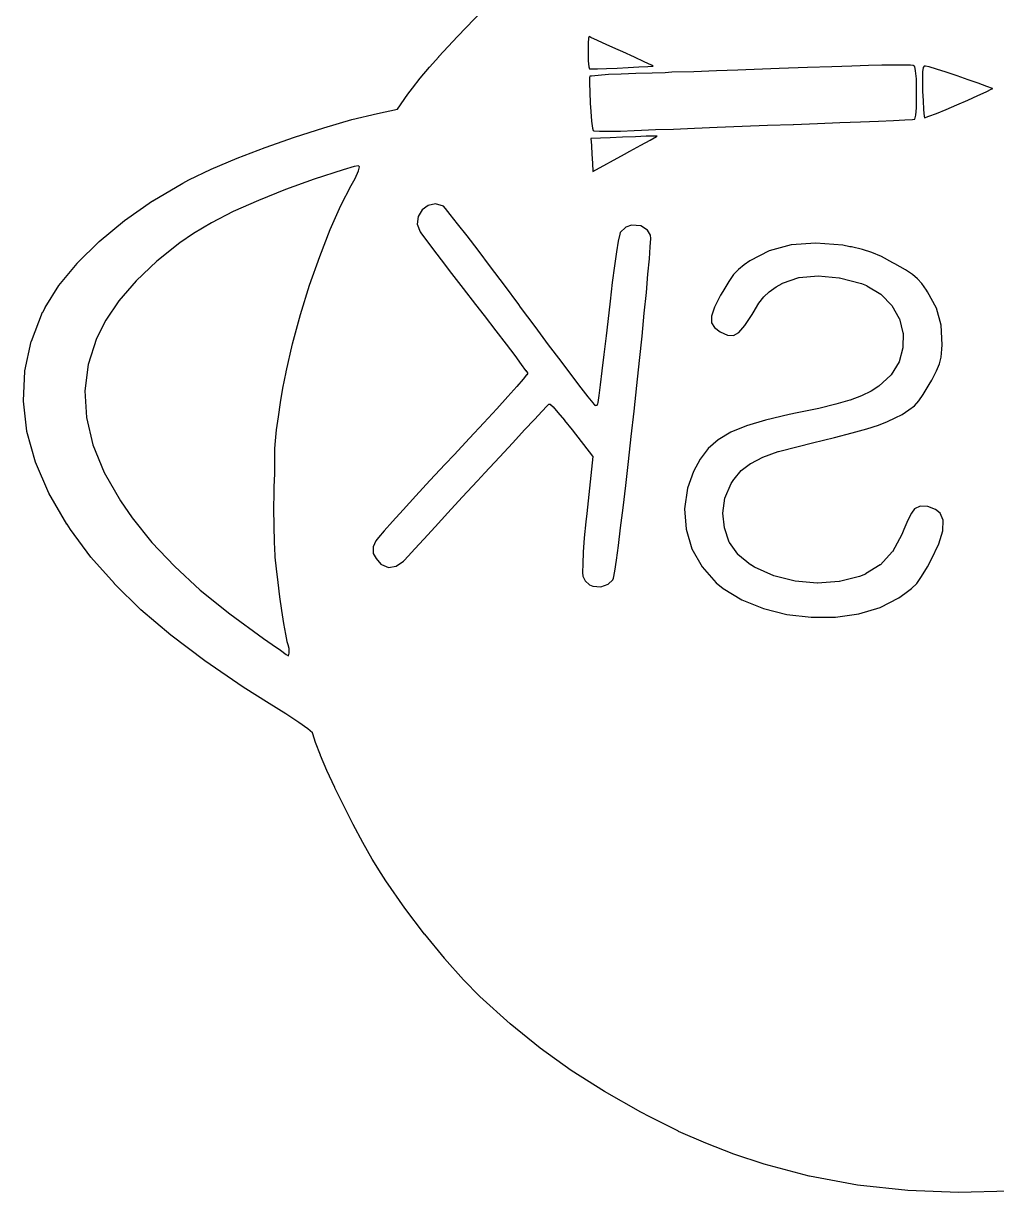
# Model space of a CAD drawing. Extents: x 100.3 to 129.7, y -169.9 to -105.7.
# Drawn here: x 100.28 to 105.23, y -164.07 to -158.11 of the extents above; entities that cross this region are included whole.
import ezdxf

# ---------------------------------------------------------------- set-up
doc = ezdxf.new("R2010")
doc.units = 0
doc.header["$MEASUREMENT"] = 0
doc.layers.add('BLACK', color=7, linetype='CONTINUOUS')

msp = doc.modelspace()

# ---------------------------------------------------------------- linework, layer by layer
at = {"layer": 'Black'}
for p, q in [((102.485, -158.18), (102.615, -158.046)), ((102.391, -158.282), (102.485, -158.18)), ((102.485, -158.18), (102.485, -158.18)), ((102.485, -158.18), (102.485, -158.18)), ((103.153, -158.186), (103.15, -158.215)), ((103.15, -158.215), (103.15, -158.257)), ((103.155, -158.18), (103.153, -158.186)), ((103.165, -158.185), (103.155, -158.18)), ((103.198, -158.2), (103.165, -158.185)), ((103.165, -158.185), (103.165, -158.185)), ((103.165, -158.185), (103.165, -158.185)), ((103.246, -158.222), (103.198, -158.2)), ((103.198, -158.2), (103.198, -158.2)), ((103.198, -158.2), (103.198, -158.2)), ((103.304, -158.248), (103.246, -158.222)), ((103.246, -158.222), (103.246, -158.222)), ((103.246, -158.222), (103.246, -158.222)), ((102.343, -158.336), (102.39, -158.283)), ((102.39, -158.283), (102.391, -158.282)), ((102.391, -158.282), (102.391, -158.282)), ((103.15, -158.257), (103.15, -158.26)), ((103.15, -158.26), (103.151, -158.303)), ((103.327, -158.258), (103.304, -158.248)), ((103.304, -158.248), (103.304, -158.248)), ((103.304, -158.248), (103.304, -158.248)), ((103.386, -158.285), (103.327, -158.258)), ((103.327, -158.258), (103.327, -158.258)), ((103.436, -158.308), (103.386, -158.285)), ((103.386, -158.285), (103.386, -158.285)), ((102.296, -158.392), (102.343, -158.336)), ((102.343, -158.336), (102.343, -158.336)), ((102.343, -158.336), (102.343, -158.336)), ((103.151, -158.303), (103.154, -158.335)), ((103.154, -158.335), (103.157, -158.344)), ((103.157, -158.344), (103.166, -158.345)), ((103.166, -158.345), (103.198, -158.345)), ((103.198, -158.345), (103.244, -158.343)), ((103.244, -158.343), (103.298, -158.341)), ((103.298, -158.341), (103.355, -158.338)), ((103.355, -158.338), (103.409, -158.335)), ((103.409, -158.335), (103.454, -158.332)), ((103.473, -158.325), (103.436, -158.308)), ((103.454, -158.332), (103.482, -158.33)), ((103.482, -158.33), (103.473, -158.325)), ((103.953, -158.349), (103.913, -158.351)), ((104.122, -158.343), (103.953, -158.349)), ((103.953, -158.349), (103.953, -158.349)), ((104.267, -158.338), (104.122, -158.343)), ((104.122, -158.343), (104.122, -158.343)), ((104.39, -158.334), (104.267, -158.338)), ((104.267, -158.338), (104.267, -158.338)), ((104.493, -158.33), (104.39, -158.334)), ((104.39, -158.334), (104.39, -158.334)), ((104.578, -158.328), (104.493, -158.33)), ((104.493, -158.33), (104.493, -158.33)), ((104.646, -158.326), (104.578, -158.328)), ((104.578, -158.328), (104.578, -158.328)), ((104.7, -158.325), (104.646, -158.326)), ((104.741, -158.325), (104.7, -158.325)), ((104.771, -158.325), (104.741, -158.325)), ((104.791, -158.326), (104.771, -158.325)), ((104.804, -158.328), (104.791, -158.326)), ((104.81, -158.33), (104.804, -158.328)), ((104.812, -158.332), (104.81, -158.33)), ((104.813, -158.332), (104.812, -158.332)), ((104.817, -158.355), (104.813, -158.332)), ((104.856, -158.337), (104.852, -158.359)), ((104.86, -158.33), (104.856, -158.337)), ((104.867, -158.33), (104.86, -158.33)), ((104.886, -158.335), (104.867, -158.33)), ((104.924, -158.346), (104.886, -158.335)), ((104.973, -158.362), (104.924, -158.346)), ((102.256, -158.443), (102.296, -158.392)), ((102.296, -158.392), (102.296, -158.392)), ((102.296, -158.392), (102.296, -158.392)), ((103.159, -158.382), (103.158, -158.388)), ((103.158, -158.388), (103.158, -158.418)), ((103.168, -158.381), (103.159, -158.382)), ((103.202, -158.378), (103.168, -158.381)), ((103.254, -158.374), (103.202, -158.378)), ((103.319, -158.371), (103.254, -158.374)), ((103.254, -158.374), (103.254, -158.374)), ((103.393, -158.369), (103.319, -158.371)), ((103.319, -158.371), (103.319, -158.371)), ((103.476, -158.366), (103.393, -158.369)), ((103.393, -158.369), (103.393, -158.369)), ((103.542, -158.364), (103.476, -158.366)), ((103.476, -158.366), (103.476, -158.366)), ((103.476, -158.366), (103.476, -158.366)), ((103.577, -158.362), (103.542, -158.364)), ((103.689, -158.359), (103.577, -158.362)), ((103.577, -158.362), (103.577, -158.362)), ((103.577, -158.362), (103.577, -158.362)), ((103.804, -158.355), (103.689, -158.359)), ((103.689, -158.359), (103.689, -158.359)), ((103.689, -158.359), (103.689, -158.359)), ((103.913, -158.351), (103.804, -158.355)), ((103.804, -158.355), (103.804, -158.355)), ((103.804, -158.355), (103.804, -158.355)), ((103.913, -158.351), (103.913, -158.351)), ((103.913, -158.351), (103.913, -158.351)), ((104.821, -158.395), (104.817, -158.355)), ((104.822, -158.443), (104.821, -158.395)), ((104.852, -158.359), (104.852, -158.398)), ((104.852, -158.398), (104.853, -158.459)), ((105.028, -158.38), (104.973, -158.362)), ((105.084, -158.4), (105.028, -158.38)), ((105.136, -158.418), (105.084, -158.4)), ((102.232, -158.474), (102.256, -158.443)), ((102.256, -158.443), (102.256, -158.443)), ((102.256, -158.443), (102.256, -158.443)), ((103.158, -158.418), (103.159, -158.464)), ((103.159, -158.464), (103.161, -158.519)), ((104.822, -158.495), (104.822, -158.443)), ((104.853, -158.459), (104.855, -158.505)), ((105.134, -158.481), (105.177, -158.461)), ((105.179, -158.434), (105.136, -158.418)), ((105.177, -158.461), (105.206, -158.447)), ((105.208, -158.445), (105.179, -158.434)), ((105.206, -158.447), (105.209, -158.446)), ((105.209, -158.446), (105.208, -158.445)), ((102.18, -158.549), (102.232, -158.474)), ((102.232, -158.474), (102.232, -158.474)), ((102.232, -158.474), (102.232, -158.474)), ((103.161, -158.519), (103.164, -158.562)), ((104.821, -158.543), (104.822, -158.495)), ((104.855, -158.505), (104.858, -158.553)), ((104.972, -158.551), (105.027, -158.528)), ((105.027, -158.528), (105.083, -158.504)), ((105.027, -158.528), (105.027, -158.528)), ((105.083, -158.504), (105.134, -158.481)), ((105.083, -158.504), (105.083, -158.504)), ((101.948, -158.603), (102.079, -158.571)), ((102.079, -158.571), (102.18, -158.549)), ((102.079, -158.571), (102.079, -158.571)), ((102.079, -158.571), (102.079, -158.571)), ((103.164, -158.562), (103.168, -158.611)), ((104.814, -158.601), (104.818, -158.58)), ((104.818, -158.58), (104.821, -158.543)), ((104.858, -158.553), (104.86, -158.586)), ((104.86, -158.586), (104.862, -158.594)), ((104.862, -158.594), (104.884, -158.586)), ((104.884, -158.586), (104.923, -158.571)), ((104.923, -158.571), (104.972, -158.551)), ((104.972, -158.551), (104.972, -158.551)), ((101.656, -158.692), (101.805, -158.644)), ((101.805, -158.644), (101.948, -158.603)), ((101.805, -158.644), (101.805, -158.644)), ((101.805, -158.644), (101.805, -158.644)), ((101.948, -158.603), (101.948, -158.603)), ((101.948, -158.603), (101.948, -158.603)), ((103.168, -158.611), (103.172, -158.646)), ((103.172, -158.646), (103.176, -158.659)), ((103.585, -158.651), (103.691, -158.646)), ((103.691, -158.646), (103.808, -158.642)), ((103.691, -158.646), (103.691, -158.646)), ((103.808, -158.642), (103.934, -158.637)), ((103.808, -158.642), (103.808, -158.642)), ((103.934, -158.637), (104.064, -158.632)), ((103.934, -158.637), (103.934, -158.637)), ((104.064, -158.632), (104.194, -158.627)), ((104.194, -158.627), (104.196, -158.627)), ((104.196, -158.627), (104.318, -158.622)), ((104.318, -158.622), (104.432, -158.618)), ((104.318, -158.622), (104.318, -158.622)), ((104.432, -158.618), (104.536, -158.614)), ((104.432, -158.618), (104.432, -158.618)), ((104.536, -158.614), (104.628, -158.61)), ((104.536, -158.614), (104.536, -158.614)), ((104.628, -158.61), (104.704, -158.607)), ((104.704, -158.607), (104.762, -158.604)), ((104.704, -158.607), (104.704, -158.607)), ((104.762, -158.604), (104.801, -158.602)), ((104.801, -158.602), (104.814, -158.601)), ((104.814, -158.601), (104.814, -158.601)), ((101.507, -158.745), (101.656, -158.692)), ((101.656, -158.692), (101.656, -158.692)), ((101.656, -158.692), (101.656, -158.692)), ((103.262, -158.696), (103.165, -158.699)), ((103.165, -158.699), (103.167, -158.734)), ((103.176, -158.659), (103.179, -158.66)), ((103.179, -158.66), (103.208, -158.662)), ((103.208, -158.662), (103.254, -158.662)), ((103.254, -158.662), (103.315, -158.661)), ((103.325, -158.693), (103.262, -158.696)), ((103.262, -158.696), (103.262, -158.696)), ((103.262, -158.696), (103.262, -158.696)), ((103.315, -158.661), (103.384, -158.659)), ((103.391, -158.69), (103.325, -158.693)), ((103.325, -158.693), (103.325, -158.693)), ((103.325, -158.693), (103.325, -158.693)), ((103.384, -158.659), (103.422, -158.657)), ((103.445, -158.688), (103.391, -158.69)), ((103.391, -158.69), (103.391, -158.69)), ((103.391, -158.69), (103.391, -158.69)), ((103.422, -158.657), (103.494, -158.654)), ((103.422, -158.657), (103.422, -158.657)), ((103.484, -158.687), (103.445, -158.688)), ((103.466, -158.707), (103.498, -158.689)), ((103.502, -158.688), (103.484, -158.687)), ((103.494, -158.654), (103.585, -158.651)), ((103.494, -158.654), (103.494, -158.654)), ((103.498, -158.689), (103.502, -158.688)), ((103.498, -158.689), (103.498, -158.689)), ((103.585, -158.651), (103.585, -158.651)), ((101.364, -158.8), (101.507, -158.745)), ((101.507, -158.745), (101.507, -158.745)), ((101.507, -158.745), (101.507, -158.745)), ((103.167, -158.734), (103.167, -158.734)), ((103.167, -158.734), (103.167, -158.737)), ((103.167, -158.737), (103.169, -158.779)), ((103.335, -158.779), (103.363, -158.764)), ((103.363, -158.764), (103.419, -158.733)), ((103.363, -158.764), (103.363, -158.764)), ((103.419, -158.733), (103.466, -158.707)), ((103.419, -158.733), (103.419, -158.733)), ((103.466, -158.707), (103.466, -158.707)), ((101.232, -158.856), (101.364, -158.8)), ((101.364, -158.8), (101.364, -158.8)), ((101.364, -158.8), (101.364, -158.8)), ((103.169, -158.779), (103.172, -158.824)), ((103.172, -158.824), (103.172, -158.824)), ((103.172, -158.824), (103.175, -158.867)), ((103.175, -158.867), (103.335, -158.779)), ((103.335, -158.779), (103.335, -158.779)), ((101.118, -158.91), (101.232, -158.856)), ((101.232, -158.856), (101.232, -158.856)), ((101.232, -158.856), (101.232, -158.856)), ((101.903, -158.859), (101.756, -158.906)), ((101.96, -158.842), (101.903, -158.859)), ((101.981, -158.839), (101.96, -158.842)), ((101.964, -158.903), (101.982, -158.864)), ((101.986, -158.844), (101.981, -158.839)), ((101.982, -158.864), (101.986, -158.844)), ((100.934, -159.017), (101.088, -158.926)), ((101.088, -158.926), (101.118, -158.91)), ((101.088, -158.926), (101.088, -158.926)), ((101.088, -158.926), (101.088, -158.926)), ((101.118, -158.91), (101.118, -158.91)), ((101.118, -158.91), (101.118, -158.91)), ((101.756, -158.906), (101.61, -158.958)), ((101.891, -159.041), (101.944, -158.939)), ((101.944, -158.939), (101.964, -158.903)), ((101.944, -158.939), (101.944, -158.939)), ((101.944, -158.939), (101.944, -158.939)), ((101.61, -158.958), (101.472, -159.014)), ((100.791, -159.116), (100.933, -159.017)), ((100.933, -159.017), (100.934, -159.017)), ((100.934, -159.017), (100.934, -159.017)), ((101.472, -159.014), (101.344, -159.071)), ((101.837, -159.163), (101.891, -159.041)), ((101.891, -159.041), (101.891, -159.041)), ((101.891, -159.041), (101.891, -159.041)), ((102.306, -159.063), (102.286, -159.096)), ((102.337, -159.04), (102.306, -159.063)), ((102.374, -159.032), (102.337, -159.04)), ((102.414, -159.044), (102.374, -159.032)), ((102.424, -159.055), (102.414, -159.044)), ((102.449, -159.086), (102.424, -159.055)), ((100.662, -159.223), (100.791, -159.117)), ((100.791, -159.117), (100.791, -159.116)), ((100.791, -159.117), (100.791, -159.117)), ((101.344, -159.071), (101.233, -159.128)), ((102.286, -159.096), (102.281, -159.135)), ((102.486, -159.133), (102.449, -159.086)), ((101.142, -159.182), (101.072, -159.23)), ((101.233, -159.128), (101.142, -159.182)), ((101.784, -159.3), (101.837, -159.163)), ((101.837, -159.163), (101.837, -159.163)), ((101.837, -159.163), (101.837, -159.163)), ((102.281, -159.135), (102.296, -159.175)), ((102.296, -159.175), (102.302, -159.184)), ((102.534, -159.194), (102.486, -159.133)), ((103.314, -159.177), (103.311, -159.186)), ((103.343, -159.15), (103.314, -159.177)), ((103.371, -159.141), (103.343, -159.15)), ((103.419, -159.144), (103.371, -159.141)), ((103.453, -159.165), (103.419, -159.144)), ((103.468, -159.192), (103.453, -159.165)), ((100.55, -159.334), (100.662, -159.224)), ((100.662, -159.224), (100.662, -159.223)), ((100.662, -159.223), (100.662, -159.223)), ((101.072, -159.23), (100.955, -159.324)), ((102.302, -159.184), (102.324, -159.213)), ((102.324, -159.213), (102.358, -159.259)), ((102.59, -159.268), (102.534, -159.194)), ((103.304, -159.221), (103.295, -159.276)), ((103.311, -159.186), (103.304, -159.221)), ((103.467, -159.25), (103.469, -159.209)), ((103.469, -159.209), (103.468, -159.192)), ((104.184, -159.241), (104.072, -159.271)), ((104.31, -159.232), (104.184, -159.241)), ((104.447, -159.243), (104.31, -159.232)), ((101.733, -159.446), (101.784, -159.3)), ((101.784, -159.3), (101.784, -159.3)), ((101.784, -159.3), (101.784, -159.3)), ((102.358, -159.259), (102.403, -159.317)), ((102.654, -159.353), (102.59, -159.268)), ((103.295, -159.276), (103.284, -159.347)), ((103.462, -159.311), (103.467, -159.25)), ((104.072, -159.271), (103.974, -159.322)), ((104.483, -159.25), (104.447, -159.243)), ((104.491, -159.251), (104.483, -159.25)), ((104.547, -159.264), (104.491, -159.251)), ((104.595, -159.279), (104.547, -159.264)), ((104.643, -159.3), (104.595, -159.279)), ((104.702, -159.332), (104.643, -159.3)), ((100.457, -159.448), (100.55, -159.335)), ((100.55, -159.335), (100.55, -159.334)), ((100.55, -159.335), (100.55, -159.335)), ((100.955, -159.324), (100.85, -159.423)), ((102.403, -159.317), (102.403, -159.317)), ((102.403, -159.317), (102.455, -159.386)), ((102.724, -159.446), (102.654, -159.353)), ((102.654, -159.353), (102.654, -159.353)), ((103.284, -159.347), (103.273, -159.432)), ((103.284, -159.347), (103.284, -159.347)), ((103.455, -159.39), (103.462, -159.311)), ((103.462, -159.311), (103.462, -159.311)), ((103.945, -159.342), (103.915, -159.366)), ((103.974, -159.322), (103.945, -159.342)), ((104.711, -159.337), (104.702, -159.332)), ((104.765, -159.368), (104.711, -159.337)), ((104.711, -159.337), (104.711, -159.337)), ((102.455, -159.386), (102.514, -159.462)), ((103.447, -159.483), (103.455, -159.39)), ((103.891, -159.392), (103.867, -159.427)), ((103.915, -159.366), (103.891, -159.392)), ((104.139, -159.436), (104.223, -159.407)), ((104.223, -159.407), (104.224, -159.407)), ((104.224, -159.407), (104.321, -159.398)), ((104.224, -159.407), (104.224, -159.407)), ((104.321, -159.398), (104.322, -159.398)), ((104.322, -159.398), (104.322, -159.398)), ((104.322, -159.398), (104.428, -159.408)), ((104.428, -159.408), (104.429, -159.408)), ((104.429, -159.408), (104.429, -159.408)), ((104.429, -159.408), (104.541, -159.438)), ((104.801, -159.392), (104.765, -159.368)), ((104.827, -159.413), (104.801, -159.392)), ((104.849, -159.438), (104.827, -159.413)), ((100.386, -159.56), (100.457, -159.448)), ((100.457, -159.448), (100.457, -159.448)), ((100.457, -159.448), (100.457, -159.448)), ((100.85, -159.423), (100.762, -159.525)), ((101.687, -159.596), (101.733, -159.446)), ((101.733, -159.446), (101.733, -159.446)), ((101.733, -159.446), (101.733, -159.446)), ((102.514, -159.462), (102.514, -159.462)), ((102.514, -159.462), (102.577, -159.544)), ((102.797, -159.545), (102.724, -159.446)), ((102.724, -159.446), (102.724, -159.446)), ((103.273, -159.432), (103.262, -159.527)), ((103.836, -159.478), (103.825, -159.497)), ((103.867, -159.427), (103.836, -159.478)), ((104.045, -159.505), (104.072, -159.479)), ((104.072, -159.479), (104.107, -159.454)), ((104.072, -159.479), (104.072, -159.479)), ((104.072, -159.479), (104.072, -159.479)), ((104.107, -159.454), (104.138, -159.437)), ((104.107, -159.454), (104.107, -159.454)), ((104.107, -159.454), (104.107, -159.454)), ((104.138, -159.437), (104.138, -159.436)), ((104.138, -159.436), (104.139, -159.436)), ((104.541, -159.438), (104.541, -159.438)), ((104.541, -159.438), (104.542, -159.438)), ((104.542, -159.438), (104.568, -159.448)), ((104.568, -159.448), (104.568, -159.448)), ((104.568, -159.448), (104.569, -159.449)), ((104.569, -159.449), (104.641, -159.492)), ((104.873, -159.472), (104.849, -159.438)), ((104.878, -159.48), (104.873, -159.472)), ((104.923, -159.563), (104.878, -159.48)), ((100.762, -159.525), (100.695, -159.624)), ((103.262, -159.527), (103.25, -159.63)), ((103.436, -159.589), (103.447, -159.483)), ((103.447, -159.483), (103.447, -159.483)), ((103.825, -159.497), (103.794, -159.558)), ((103.99, -159.586), (104.019, -159.538)), ((104.019, -159.538), (104.044, -159.505)), ((104.019, -159.538), (104.019, -159.538)), ((104.019, -159.538), (104.019, -159.538)), ((104.044, -159.505), (104.045, -159.505)), ((104.045, -159.505), (104.045, -159.505)), ((104.641, -159.492), (104.641, -159.492)), ((104.641, -159.492), (104.642, -159.493)), ((104.642, -159.493), (104.696, -159.549)), ((100.317, -159.731), (100.374, -159.584)), ((100.374, -159.584), (100.375, -159.584)), ((100.375, -159.584), (100.386, -159.561)), ((100.375, -159.584), (100.375, -159.584)), ((100.386, -159.561), (100.386, -159.56)), ((100.386, -159.561), (100.386, -159.561)), ((101.646, -159.745), (101.686, -159.596)), ((101.686, -159.596), (101.687, -159.596)), ((101.687, -159.596), (101.687, -159.596)), ((102.577, -159.544), (102.622, -159.601)), ((102.807, -159.557), (102.797, -159.545)), ((102.88, -159.656), (102.807, -159.557)), ((102.807, -159.557), (102.807, -159.557)), ((102.807, -159.557), (102.807, -159.557)), ((103.425, -159.705), (103.436, -159.589)), ((103.794, -159.558), (103.779, -159.604)), ((103.948, -159.652), (103.985, -159.595)), ((103.985, -159.595), (103.99, -159.586)), ((103.99, -159.586), (103.99, -159.586)), ((103.99, -159.586), (103.99, -159.586)), ((104.696, -159.549), (104.697, -159.549)), ((104.697, -159.549), (104.697, -159.55)), ((104.697, -159.55), (104.734, -159.616)), ((104.947, -159.65), (104.923, -159.563)), ((100.695, -159.624), (100.648, -159.718)), ((102.622, -159.601), (102.622, -159.601)), ((102.622, -159.601), (102.622, -159.601)), ((102.622, -159.601), (102.68, -159.678)), ((102.949, -159.749), (102.88, -159.656)), ((102.88, -159.656), (102.88, -159.656)), ((102.88, -159.656), (102.88, -159.656)), ((103.25, -159.63), (103.242, -159.703)), ((103.779, -159.604), (103.779, -159.637)), ((103.779, -159.637), (103.793, -159.662)), ((103.918, -159.687), (103.948, -159.652)), ((104.734, -159.616), (104.734, -159.616)), ((104.734, -159.616), (104.735, -159.617)), ((104.735, -159.617), (104.753, -159.689)), ((104.952, -159.749), (104.947, -159.65)), ((100.648, -159.718), (100.606, -159.849)), ((102.68, -159.678), (102.68, -159.678)), ((102.68, -159.678), (102.68, -159.678)), ((102.68, -159.678), (102.733, -159.746)), ((103.242, -159.703), (103.231, -159.798)), ((103.242, -159.703), (103.242, -159.703)), ((103.242, -159.703), (103.242, -159.703)), ((103.412, -159.829), (103.425, -159.705)), ((103.425, -159.705), (103.425, -159.705)), ((103.793, -159.662), (103.822, -159.684)), ((103.822, -159.684), (103.86, -159.701)), ((103.86, -159.701), (103.89, -159.702)), ((103.89, -159.702), (103.918, -159.687)), ((104.753, -159.689), (104.753, -159.689)), ((104.753, -159.689), (104.754, -159.69)), ((104.754, -159.69), (104.753, -159.763)), ((100.284, -159.882), (100.316, -159.732)), ((100.316, -159.732), (100.317, -159.732)), ((100.317, -159.732), (100.317, -159.731)), ((101.613, -159.887), (101.646, -159.745)), ((101.646, -159.745), (101.646, -159.745)), ((101.646, -159.745), (101.646, -159.745)), ((102.733, -159.746), (102.733, -159.746)), ((102.733, -159.746), (102.733, -159.746)), ((102.733, -159.746), (102.777, -159.804)), ((103.013, -159.833), (102.949, -159.749)), ((102.949, -159.749), (102.949, -159.749)), ((102.949, -159.749), (102.949, -159.749)), ((104.753, -159.765), (104.733, -159.836)), ((104.753, -159.763), (104.753, -159.764)), ((104.753, -159.764), (104.753, -159.765)), ((104.947, -159.812), (104.951, -159.771)), ((104.951, -159.771), (104.952, -159.749)), ((102.777, -159.804), (102.777, -159.804)), ((102.777, -159.804), (102.777, -159.804)), ((102.777, -159.804), (102.81, -159.85)), ((103.068, -159.906), (103.013, -159.833)), ((103.013, -159.833), (103.013, -159.833)), ((103.013, -159.833), (103.013, -159.833)), ((103.231, -159.798), (103.221, -159.882)), ((103.231, -159.798), (103.231, -159.798)), ((103.231, -159.798), (103.231, -159.798)), ((103.399, -159.957), (103.412, -159.829)), ((103.412, -159.829), (103.412, -159.829)), ((104.733, -159.837), (104.692, -159.903)), ((104.733, -159.836), (104.733, -159.837)), ((104.733, -159.837), (104.733, -159.837)), ((104.938, -159.846), (104.947, -159.812)), ((100.276, -160.035), (100.284, -159.883)), ((100.284, -159.883), (100.284, -159.882)), ((100.284, -159.882), (100.284, -159.882)), ((100.606, -159.849), (100.589, -159.983)), ((101.597, -159.97), (101.613, -159.888)), ((101.613, -159.888), (101.613, -159.887)), ((101.613, -159.888), (101.613, -159.888)), ((102.81, -159.85), (102.81, -159.85)), ((102.81, -159.85), (102.81, -159.85)), ((102.81, -159.85), (102.832, -159.88)), ((102.832, -159.88), (102.832, -159.88)), ((102.832, -159.88), (102.833, -159.88)), ((102.833, -159.88), (102.841, -159.892)), ((102.841, -159.892), (102.841, -159.893)), ((102.841, -159.893), (102.841, -159.893)), ((102.841, -159.893), (102.841, -159.893)), ((102.841, -159.893), (102.841, -159.894)), ((102.841, -159.894), (102.841, -159.894)), ((102.841, -159.894), (102.841, -159.894)), ((102.841, -159.894), (102.841, -159.895)), ((102.841, -159.895), (102.842, -159.896)), ((102.842, -159.896), (102.841, -159.896)), ((102.841, -159.896), (102.841, -159.896)), ((102.841, -159.896), (102.841, -159.897)), ((102.841, -159.897), (102.841, -159.897)), ((102.841, -159.897), (102.841, -159.897)), ((102.841, -159.897), (102.841, -159.898)), ((103.221, -159.882), (103.212, -159.953)), ((103.221, -159.882), (103.221, -159.882)), ((103.221, -159.882), (103.221, -159.882)), ((104.899, -159.929), (104.924, -159.882)), ((104.924, -159.882), (104.938, -159.846)), ((102.82, -159.925), (102.787, -159.962)), ((102.837, -159.903), (102.82, -159.925)), ((102.82, -159.925), (102.82, -159.925)), ((102.82, -159.925), (102.82, -159.925)), ((102.838, -159.903), (102.837, -159.903)), ((102.841, -159.898), (102.838, -159.903)), ((102.838, -159.903), (102.838, -159.903)), ((103.115, -159.968), (103.068, -159.906)), ((103.068, -159.906), (103.068, -159.906)), ((103.068, -159.906), (103.068, -159.906)), ((103.212, -159.953), (103.205, -160.008)), ((103.212, -159.953), (103.212, -159.953)), ((103.212, -159.953), (103.212, -159.953)), ((103.384, -160.087), (103.399, -159.957)), ((103.399, -159.957), (103.399, -159.957)), ((104.691, -159.904), (104.63, -159.96)), ((104.692, -159.903), (104.691, -159.904)), ((104.692, -159.903), (104.692, -159.903)), ((104.856, -160.002), (104.886, -159.952)), ((104.886, -159.952), (104.899, -159.929)), ((100.589, -159.983), (100.597, -160.12)), ((101.585, -160.043), (101.597, -159.97)), ((101.597, -159.97), (101.597, -159.97)), ((101.597, -159.97), (101.597, -159.97)), ((102.742, -160.013), (102.686, -160.075)), ((102.787, -159.962), (102.742, -160.013)), ((102.742, -160.013), (102.742, -160.013)), ((102.742, -160.013), (102.742, -160.013)), ((102.787, -159.962), (102.787, -159.962)), ((102.787, -159.962), (102.787, -159.962)), ((103.151, -160.014), (103.115, -159.968)), ((103.115, -159.968), (103.115, -159.968)), ((103.115, -159.968), (103.115, -159.968)), ((103.151, -160.015), (103.151, -160.014)), ((103.151, -160.014), (103.151, -160.014)), ((103.176, -160.045), (103.151, -160.015)), ((103.205, -160.008), (103.199, -160.043)), ((103.205, -160.008), (103.205, -160.008)), ((103.205, -160.008), (103.205, -160.008)), ((104.541, -160.009), (104.484, -160.031)), ((104.542, -160.009), (104.541, -160.009)), ((104.591, -159.985), (104.542, -160.009)), ((104.542, -160.009), (104.542, -160.009)), ((104.63, -159.96), (104.591, -159.985)), ((104.591, -159.985), (104.591, -159.985)), ((104.591, -159.985), (104.591, -159.985)), ((104.63, -159.96), (104.63, -159.96)), ((104.63, -159.96), (104.63, -159.96)), ((104.833, -160.035), (104.856, -160.002)), ((100.276, -160.036), (100.276, -160.035)), ((100.276, -160.035), (100.276, -160.035)), ((100.294, -160.19), (100.276, -160.036)), ((101.574, -160.116), (101.585, -160.043)), ((101.585, -160.043), (101.585, -160.043)), ((101.585, -160.043), (101.585, -160.043)), ((102.686, -160.075), (102.62, -160.146)), ((102.686, -160.075), (102.686, -160.075)), ((102.686, -160.075), (102.686, -160.075)), ((102.916, -160.088), (102.941, -160.062)), ((102.941, -160.062), (102.951, -160.052)), ((102.941, -160.062), (102.941, -160.062)), ((102.941, -160.062), (102.941, -160.062)), ((102.951, -160.052), (102.951, -160.052)), ((102.951, -160.052), (102.951, -160.052)), ((102.951, -160.052), (102.952, -160.052)), ((102.952, -160.052), (102.953, -160.051)), ((102.953, -160.051), (102.953, -160.051)), ((102.953, -160.051), (102.953, -160.051)), ((102.953, -160.051), (102.953, -160.051)), ((102.953, -160.051), (102.954, -160.051)), ((102.954, -160.051), (102.954, -160.051)), ((102.954, -160.051), (102.954, -160.051)), ((102.954, -160.051), (102.955, -160.051)), ((102.955, -160.051), (102.956, -160.051)), ((102.956, -160.051), (102.956, -160.051)), ((102.956, -160.051), (102.956, -160.051)), ((102.956, -160.051), (102.957, -160.052)), ((102.957, -160.052), (102.957, -160.052)), ((102.957, -160.052), (102.958, -160.052)), ((102.958, -160.052), (102.958, -160.052)), ((102.958, -160.052), (102.959, -160.052)), ((102.959, -160.052), (102.959, -160.053)), ((102.959, -160.053), (102.959, -160.053)), ((102.959, -160.053), (102.972, -160.065)), ((102.972, -160.065), (102.972, -160.066)), ((102.972, -160.066), (102.972, -160.066)), ((102.972, -160.066), (102.997, -160.094)), ((103.187, -160.058), (103.176, -160.045)), ((103.176, -160.045), (103.176, -160.045)), ((103.176, -160.045), (103.176, -160.045)), ((103.188, -160.058), (103.187, -160.058)), ((103.187, -160.058), (103.187, -160.058)), ((103.189, -160.059), (103.188, -160.058)), ((103.188, -160.058), (103.188, -160.058)), ((103.19, -160.059), (103.189, -160.059)), ((103.189, -160.059), (103.189, -160.059)), ((103.189, -160.059), (103.189, -160.059)), ((103.189, -160.059), (103.189, -160.059)), ((103.191, -160.06), (103.19, -160.059)), ((103.192, -160.059), (103.191, -160.06)), ((103.191, -160.06), (103.191, -160.06)), ((103.191, -160.06), (103.191, -160.06)), ((103.193, -160.059), (103.192, -160.059)), ((103.194, -160.059), (103.193, -160.059)), ((103.193, -160.059), (103.193, -160.059)), ((103.193, -160.059), (103.193, -160.059)), ((103.195, -160.058), (103.194, -160.058)), ((103.194, -160.058), (103.194, -160.059)), ((103.194, -160.059), (103.194, -160.059)), ((103.194, -160.059), (103.194, -160.059)), ((103.196, -160.057), (103.195, -160.057)), ((103.195, -160.057), (103.195, -160.057)), ((103.195, -160.057), (103.195, -160.058)), ((103.199, -160.043), (103.196, -160.056)), ((103.196, -160.056), (103.196, -160.056)), ((103.196, -160.056), (103.196, -160.057)), ((103.199, -160.043), (103.199, -160.043)), ((103.199, -160.043), (103.199, -160.043)), ((104.324, -160.074), (104.215, -160.096)), ((104.412, -160.052), (104.324, -160.074)), ((104.324, -160.074), (104.324, -160.074)), ((104.324, -160.074), (104.324, -160.074)), ((104.483, -160.031), (104.412, -160.052)), ((104.412, -160.052), (104.412, -160.052)), ((104.412, -160.052), (104.412, -160.052)), ((104.484, -160.031), (104.483, -160.031)), ((104.483, -160.031), (104.483, -160.031)), ((104.783, -160.081), (104.811, -160.06)), ((104.811, -160.06), (104.833, -160.035)), ((100.597, -160.12), (100.629, -160.259)), ((101.565, -160.182), (101.574, -160.116)), ((101.574, -160.116), (101.574, -160.116)), ((101.574, -160.116), (101.574, -160.116)), ((102.827, -160.183), (102.877, -160.129)), ((102.877, -160.129), (102.916, -160.088)), ((102.877, -160.129), (102.877, -160.129)), ((102.877, -160.129), (102.877, -160.129)), ((102.916, -160.088), (102.916, -160.088)), ((102.916, -160.088), (102.916, -160.088)), ((102.997, -160.094), (102.997, -160.094)), ((102.997, -160.094), (102.997, -160.094)), ((102.997, -160.094), (103.03, -160.134)), ((103.03, -160.134), (103.03, -160.135)), ((103.03, -160.135), (103.03, -160.135)), ((103.03, -160.135), (103.069, -160.183)), ((103.37, -160.217), (103.384, -160.087)), ((103.384, -160.087), (103.384, -160.087)), ((104.054, -160.133), (103.956, -160.162)), ((104.173, -160.105), (104.054, -160.133)), ((104.215, -160.096), (104.173, -160.105)), ((104.215, -160.096), (104.215, -160.096)), ((104.215, -160.096), (104.215, -160.096)), ((104.675, -160.14), (104.714, -160.122)), ((104.714, -160.122), (104.748, -160.104)), ((104.748, -160.104), (104.783, -160.081)), ((100.294, -160.191), (100.294, -160.19)), ((100.294, -160.19), (100.294, -160.19)), ((100.337, -160.347), (100.294, -160.191)), ((101.559, -160.238), (101.565, -160.183)), ((101.565, -160.183), (101.565, -160.182)), ((101.565, -160.183), (101.565, -160.183)), ((102.62, -160.146), (102.547, -160.225)), ((102.62, -160.146), (102.62, -160.146)), ((102.62, -160.146), (102.62, -160.146)), ((102.767, -160.248), (102.827, -160.183)), ((102.827, -160.183), (102.827, -160.183)), ((102.827, -160.183), (102.827, -160.183)), ((103.069, -160.183), (103.069, -160.183)), ((103.069, -160.183), (103.069, -160.183)), ((103.069, -160.183), (103.173, -160.316)), ((103.876, -160.195), (103.813, -160.233)), ((103.956, -160.162), (103.876, -160.195)), ((104.495, -160.198), (104.569, -160.177)), ((104.569, -160.177), (104.628, -160.158)), ((104.628, -160.158), (104.675, -160.14)), ((101.555, -160.278), (101.559, -160.238)), ((101.559, -160.238), (101.559, -160.238)), ((101.559, -160.238), (101.559, -160.238)), ((102.547, -160.225), (102.468, -160.309)), ((102.547, -160.225), (102.547, -160.225)), ((102.547, -160.225), (102.547, -160.225)), ((102.699, -160.322), (102.767, -160.248)), ((102.767, -160.248), (102.767, -160.248)), ((102.767, -160.248), (102.767, -160.248)), ((103.356, -160.344), (103.37, -160.217)), ((103.37, -160.217), (103.37, -160.217)), ((103.813, -160.233), (103.762, -160.278)), ((104.219, -160.267), (104.293, -160.249)), ((104.293, -160.249), (104.404, -160.222)), ((104.293, -160.249), (104.293, -160.249)), ((104.404, -160.222), (104.495, -160.198)), ((100.629, -160.259), (100.687, -160.4)), ((101.555, -160.279), (101.555, -160.278)), ((101.555, -160.278), (101.555, -160.278)), ((101.555, -160.296), (101.555, -160.279)), ((101.556, -160.314), (101.555, -160.296)), ((101.555, -160.296), (101.555, -160.296)), ((101.555, -160.296), (101.555, -160.296)), ((101.556, -160.353), (101.556, -160.314)), ((102.468, -160.309), (102.423, -160.358)), ((102.468, -160.309), (102.468, -160.309)), ((103.762, -160.278), (103.721, -160.331)), ((104.039, -160.321), (104.118, -160.293)), ((104.118, -160.293), (104.119, -160.293)), ((104.119, -160.293), (104.219, -160.267)), ((104.119, -160.293), (104.119, -160.293)), ((104.219, -160.267), (104.219, -160.267)), ((104.219, -160.267), (104.219, -160.267)), ((100.405, -160.504), (100.337, -160.347)), ((100.337, -160.347), (100.337, -160.347)), ((100.337, -160.347), (100.337, -160.347)), ((101.555, -160.407), (101.556, -160.353)), ((102.423, -160.358), (102.345, -160.441)), ((102.423, -160.358), (102.423, -160.358)), ((102.624, -160.402), (102.699, -160.322)), ((102.699, -160.322), (102.699, -160.322)), ((102.699, -160.322), (102.699, -160.322)), ((103.174, -160.319), (103.143, -160.608)), ((103.173, -160.316), (103.173, -160.316)), ((103.173, -160.316), (103.173, -160.316)), ((103.173, -160.316), (103.174, -160.316)), ((103.174, -160.316), (103.174, -160.317)), ((103.174, -160.317), (103.174, -160.317)), ((103.174, -160.317), (103.174, -160.317)), ((103.174, -160.317), (103.174, -160.318)), ((103.174, -160.318), (103.174, -160.319)), ((103.174, -160.319), (103.174, -160.319)), ((103.174, -160.319), (103.174, -160.319)), ((103.342, -160.466), (103.356, -160.344)), ((103.356, -160.344), (103.356, -160.344)), ((103.721, -160.331), (103.687, -160.394)), ((103.93, -160.389), (103.977, -160.353)), ((103.977, -160.353), (103.977, -160.353)), ((103.977, -160.353), (103.978, -160.353)), ((103.978, -160.353), (104.039, -160.321)), ((104.039, -160.321), (104.039, -160.321)), ((104.039, -160.321), (104.039, -160.321)), ((100.687, -160.4), (100.77, -160.544)), ((101.553, -160.472), (101.555, -160.407)), ((101.555, -160.407), (101.555, -160.407)), ((102.587, -160.442), (102.624, -160.402)), ((102.624, -160.402), (102.624, -160.402)), ((102.624, -160.402), (102.624, -160.402)), ((103.687, -160.394), (103.656, -160.479)), ((103.893, -160.434), (103.929, -160.39)), ((103.929, -160.39), (103.93, -160.39)), ((103.93, -160.39), (103.93, -160.389)), ((101.552, -160.503), (101.553, -160.472)), ((102.345, -160.441), (102.273, -160.519)), ((102.345, -160.441), (102.345, -160.441)), ((102.51, -160.526), (102.587, -160.442)), ((102.587, -160.442), (102.587, -160.442)), ((103.329, -160.579), (103.342, -160.466)), ((103.342, -160.466), (103.342, -160.466)), ((103.656, -160.479), (103.641, -160.584)), ((103.847, -160.53), (103.879, -160.456)), ((103.879, -160.456), (103.892, -160.435)), ((103.879, -160.456), (103.879, -160.456)), ((103.879, -160.456), (103.879, -160.456)), ((103.892, -160.435), (103.892, -160.434)), ((103.892, -160.434), (103.893, -160.434)), ((100.405, -160.505), (100.405, -160.504)), ((100.497, -160.663), (100.405, -160.505)), ((100.405, -160.505), (100.405, -160.505)), ((100.77, -160.544), (100.83, -160.63)), ((101.551, -160.585), (101.552, -160.503)), ((101.552, -160.503), (101.552, -160.503)), ((101.552, -160.503), (101.552, -160.503)), ((102.273, -160.519), (102.209, -160.589)), ((102.273, -160.519), (102.273, -160.519)), ((102.437, -160.605), (102.51, -160.526)), ((102.51, -160.526), (102.51, -160.526)), ((103.836, -160.606), (103.847, -160.531)), ((103.847, -160.531), (103.847, -160.53)), ((103.847, -160.53), (103.847, -160.53)), ((101.552, -160.672), (101.551, -160.585)), ((101.551, -160.585), (101.551, -160.585)), ((101.551, -160.585), (101.551, -160.585)), ((102.209, -160.589), (102.155, -160.649)), ((102.209, -160.589), (102.209, -160.589)), ((102.372, -160.677), (102.437, -160.605)), ((102.437, -160.605), (102.437, -160.605)), ((103.143, -160.608), (103.139, -160.651)), ((103.316, -160.682), (103.329, -160.579)), ((103.329, -160.579), (103.329, -160.579)), ((103.641, -160.584), (103.649, -160.688)), ((103.836, -160.607), (103.836, -160.606)), ((103.844, -160.681), (103.836, -160.607)), ((103.836, -160.607), (103.836, -160.607)), ((104.796, -160.606), (104.777, -160.643)), ((104.811, -160.584), (104.796, -160.606)), ((104.841, -160.571), (104.811, -160.584)), ((104.88, -160.573), (104.841, -160.571)), ((104.919, -160.588), (104.88, -160.573)), ((104.942, -160.607), (104.919, -160.588)), ((104.958, -160.643), (104.942, -160.607)), ((100.498, -160.663), (100.497, -160.663)), ((100.515, -160.689), (100.498, -160.663)), ((100.498, -160.663), (100.498, -160.663)), ((100.83, -160.63), (100.93, -160.756)), ((102.155, -160.649), (102.112, -160.697)), ((103.139, -160.651), (103.131, -160.733)), ((104.777, -160.643), (104.758, -160.689)), ((104.955, -160.696), (104.958, -160.643)), ((100.62, -160.83), (100.515, -160.689)), ((100.515, -160.689), (100.515, -160.689)), ((100.515, -160.689), (100.515, -160.689)), ((101.554, -160.755), (101.552, -160.672)), ((101.552, -160.672), (101.552, -160.672)), ((101.552, -160.672), (101.552, -160.672)), ((102.083, -160.73), (102.07, -160.747)), ((102.112, -160.697), (102.083, -160.73)), ((102.314, -160.739), (102.372, -160.677)), ((103.305, -160.772), (103.316, -160.682)), ((103.649, -160.688), (103.679, -160.788)), ((103.845, -160.681), (103.844, -160.681)), ((103.845, -160.682), (103.845, -160.681)), ((103.869, -160.755), (103.845, -160.682)), ((104.747, -160.716), (104.699, -160.803)), ((104.758, -160.689), (104.747, -160.716)), ((104.747, -160.716), (104.747, -160.716)), ((104.747, -160.716), (104.747, -160.716)), ((104.935, -160.763), (104.955, -160.696)), ((100.93, -160.756), (101.045, -160.877)), ((101.558, -160.823), (101.554, -160.755)), ((101.554, -160.755), (101.554, -160.755)), ((101.554, -160.755), (101.554, -160.755)), ((102.07, -160.747), (102.057, -160.778)), ((102.057, -160.778), (102.057, -160.812)), ((102.234, -160.826), (102.268, -160.789)), ((102.268, -160.789), (102.314, -160.739)), ((102.268, -160.789), (102.268, -160.789)), ((102.314, -160.739), (102.314, -160.739)), ((103.131, -160.733), (103.126, -160.806)), ((103.295, -160.846), (103.305, -160.772)), ((103.679, -160.788), (103.73, -160.88)), ((103.87, -160.756), (103.869, -160.755)), ((103.869, -160.755), (103.869, -160.755)), ((103.912, -160.816), (103.87, -160.756)), ((104.896, -160.845), (104.935, -160.763)), ((100.739, -160.965), (100.62, -160.83)), ((100.62, -160.83), (100.62, -160.83)), ((100.62, -160.83), (100.62, -160.83)), ((101.558, -160.83), (101.558, -160.823)), ((101.558, -160.823), (101.558, -160.823)), ((101.558, -160.823), (101.558, -160.823)), ((101.564, -160.89), (101.558, -160.83)), ((101.558, -160.83), (101.558, -160.83)), ((101.558, -160.83), (101.558, -160.83)), ((102.057, -160.812), (102.071, -160.838)), ((102.071, -160.838), (102.095, -160.866)), ((102.211, -160.851), (102.214, -160.848)), ((102.214, -160.848), (102.234, -160.826)), ((102.214, -160.848), (102.214, -160.848)), ((102.234, -160.826), (102.234, -160.826)), ((103.126, -160.806), (103.123, -160.865)), ((103.286, -160.902), (103.295, -160.846)), ((103.913, -160.817), (103.912, -160.816)), ((103.977, -160.869), (103.913, -160.817)), ((103.913, -160.817), (103.913, -160.817)), ((104.698, -160.803), (104.638, -160.869)), ((104.699, -160.803), (104.698, -160.803)), ((104.699, -160.803), (104.699, -160.803)), ((104.877, -160.88), (104.896, -160.845)), ((101.045, -160.877), (101.176, -160.998)), ((101.572, -160.959), (101.564, -160.89)), ((101.564, -160.89), (101.564, -160.89)), ((101.564, -160.89), (101.564, -160.89)), ((102.095, -160.866), (102.098, -160.868)), ((102.098, -160.868), (102.134, -160.883)), ((102.134, -160.883), (102.174, -160.877)), ((102.174, -160.877), (102.211, -160.851)), ((103.123, -160.865), (103.122, -160.908)), ((103.122, -160.908), (103.124, -160.928)), ((103.28, -160.937), (103.286, -160.902)), ((103.73, -160.88), (103.802, -160.961)), ((103.978, -160.869), (103.977, -160.869)), ((103.977, -160.869), (103.977, -160.869)), ((103.997, -160.881), (103.978, -160.869)), ((104.095, -160.925), (103.997, -160.881)), ((103.997, -160.881), (103.997, -160.881)), ((103.997, -160.881), (103.997, -160.881)), ((104.637, -160.87), (104.562, -160.916)), ((104.638, -160.869), (104.637, -160.869)), ((104.637, -160.869), (104.637, -160.87)), ((104.847, -160.929), (104.877, -160.88)), ((100.739, -160.966), (100.739, -160.965)), ((100.739, -160.965), (100.739, -160.965)), ((100.874, -161.098), (100.739, -160.966)), ((101.582, -161.032), (101.572, -160.959)), ((101.572, -160.959), (101.572, -160.959)), ((101.572, -160.959), (101.572, -160.959)), ((103.124, -160.928), (103.136, -160.951)), ((103.136, -160.951), (103.158, -160.972)), ((103.215, -160.981), (103.252, -160.969)), ((103.252, -160.969), (103.277, -160.946)), ((103.277, -160.946), (103.28, -160.937)), ((103.802, -160.961), (103.837, -160.99)), ((104.096, -160.926), (104.095, -160.925)), ((104.095, -160.925), (104.095, -160.925)), ((104.204, -160.953), (104.096, -160.926)), ((104.205, -160.953), (104.204, -160.953)), ((104.204, -160.953), (104.204, -160.953)), ((104.317, -160.963), (104.205, -160.953)), ((104.318, -160.963), (104.317, -160.963)), ((104.428, -160.955), (104.318, -160.963)), ((104.318, -160.963), (104.318, -160.963)), ((104.429, -160.955), (104.428, -160.955)), ((104.531, -160.929), (104.429, -160.955)), ((104.429, -160.955), (104.429, -160.955)), ((104.562, -160.917), (104.531, -160.929)), ((104.531, -160.929), (104.531, -160.929)), ((104.531, -160.929), (104.531, -160.929)), ((104.562, -160.916), (104.562, -160.916)), ((104.562, -160.916), (104.562, -160.917)), ((104.797, -160.99), (104.823, -160.964)), ((104.823, -160.964), (104.847, -160.929)), ((101.176, -160.998), (101.326, -161.12)), ((103.158, -160.972), (103.175, -160.979)), ((103.175, -160.979), (103.215, -160.981)), ((103.837, -160.99), (103.933, -161.048)), ((104.732, -161.038), (104.763, -161.016)), ((104.763, -161.016), (104.797, -160.99)), ((101.592, -161.103), (101.582, -161.032)), ((101.582, -161.032), (101.582, -161.032)), ((101.582, -161.032), (101.582, -161.032)), ((103.933, -161.048), (104.043, -161.092)), ((104.528, -161.119), (104.637, -161.087)), ((104.637, -161.087), (104.732, -161.038)), ((101.027, -161.228), (100.874, -161.098)), ((100.874, -161.098), (100.874, -161.098)), ((100.874, -161.098), (100.874, -161.098)), ((101.326, -161.12), (101.498, -161.245)), ((101.602, -161.168), (101.592, -161.103)), ((101.592, -161.103), (101.592, -161.103)), ((101.592, -161.103), (101.592, -161.103)), ((104.043, -161.092), (104.162, -161.122)), ((104.162, -161.122), (104.286, -161.137)), ((104.286, -161.137), (104.409, -161.136)), ((104.409, -161.136), (104.528, -161.119)), ((101.611, -161.222), (101.602, -161.168)), ((101.602, -161.168), (101.602, -161.168)), ((101.602, -161.168), (101.602, -161.168)), ((101.199, -161.359), (101.027, -161.228)), ((101.027, -161.228), (101.027, -161.228)), ((101.027, -161.228), (101.027, -161.228)), ((101.498, -161.245), (101.543, -161.276)), ((101.618, -161.26), (101.611, -161.222)), ((101.611, -161.222), (101.611, -161.222)), ((101.611, -161.222), (101.611, -161.222)), ((101.618, -161.261), (101.618, -161.26)), ((101.618, -161.26), (101.618, -161.26)), ((101.623, -161.277), (101.618, -161.261)), ((101.543, -161.276), (101.584, -161.305)), ((101.584, -161.305), (101.584, -161.305)), ((101.584, -161.305), (101.614, -161.326)), ((101.614, -161.326), (101.625, -161.333)), ((101.628, -161.296), (101.623, -161.277)), ((101.625, -161.333), (101.628, -161.319)), ((101.628, -161.319), (101.628, -161.296)), ((101.2, -161.359), (101.199, -161.359)), ((101.199, -161.359), (101.199, -161.359)), ((101.394, -161.492), (101.2, -161.359)), ((101.625, -161.333), (101.625, -161.333)), ((101.527, -161.576), (101.394, -161.492)), ((101.394, -161.492), (101.394, -161.492)), ((101.394, -161.492), (101.394, -161.492)), ((101.612, -161.629), (101.527, -161.576)), ((101.527, -161.576), (101.527, -161.576)), ((101.527, -161.576), (101.527, -161.576)), ((101.678, -161.673), (101.612, -161.629)), ((101.723, -161.705), (101.678, -161.673)), ((101.747, -161.725), (101.723, -161.705)), ((101.75, -161.73), (101.747, -161.725)), ((101.763, -161.775), (101.75, -161.73)), ((101.788, -161.839), (101.763, -161.775)), ((101.763, -161.775), (101.763, -161.775)), ((101.763, -161.775), (101.763, -161.775)), ((101.788, -161.84), (101.788, -161.839)), ((101.788, -161.839), (101.788, -161.839)), ((101.821, -161.917), (101.788, -161.84)), ((101.861, -162.004), (101.821, -161.917)), ((101.821, -161.917), (101.821, -161.917)), ((101.821, -161.917), (101.821, -161.917)), ((101.861, -162.005), (101.861, -162.004)), ((101.861, -162.004), (101.861, -162.004)), ((101.907, -162.097), (101.861, -162.005)), ((101.955, -162.191), (101.907, -162.097)), ((101.907, -162.097), (101.907, -162.097)), ((101.907, -162.097), (101.907, -162.097)), ((101.955, -162.192), (101.955, -162.191)), ((101.955, -162.191), (101.955, -162.191)), ((102.004, -162.283), (101.955, -162.192)), ((102.052, -162.368), (102.004, -162.283)), ((102.004, -162.283), (102.004, -162.283)), ((102.004, -162.283), (102.004, -162.283)), ((102.097, -162.442), (102.052, -162.368)), ((102.052, -162.368), (102.052, -162.368)), ((102.052, -162.368), (102.052, -162.368)), ((102.12, -162.478), (102.097, -162.442)), ((102.097, -162.442), (102.097, -162.442)), ((102.097, -162.442), (102.097, -162.442)), ((102.218, -162.617), (102.12, -162.478)), ((102.12, -162.478), (102.12, -162.478)), ((102.12, -162.478), (102.12, -162.478)), ((102.318, -162.75), (102.218, -162.617)), ((102.218, -162.617), (102.218, -162.617)), ((102.218, -162.617), (102.218, -162.617)), ((102.319, -162.75), (102.318, -162.75)), ((102.419, -162.873), (102.319, -162.75)), ((102.319, -162.75), (102.319, -162.75)), ((102.419, -162.874), (102.419, -162.873)), ((102.419, -162.873), (102.419, -162.873)), ((102.516, -162.982), (102.419, -162.874)), ((102.599, -163.067), (102.516, -162.982)), ((102.516, -162.982), (102.516, -162.982)), ((102.516, -162.982), (102.516, -162.982)), ((102.753, -163.207), (102.599, -163.067)), ((102.599, -163.067), (102.599, -163.067)), ((102.599, -163.067), (102.599, -163.067)), ((102.754, -163.207), (102.753, -163.207)), ((102.906, -163.331), (102.754, -163.207)), ((102.754, -163.207), (102.754, -163.207)), ((102.907, -163.331), (102.906, -163.331)), ((103.064, -163.445), (102.907, -163.331)), ((102.907, -163.331), (102.907, -163.331)), ((103.233, -163.552), (103.064, -163.445)), ((103.064, -163.445), (103.064, -163.445)), ((103.064, -163.445), (103.064, -163.445)), ((103.419, -163.657), (103.233, -163.552)), ((103.233, -163.552), (103.233, -163.552)), ((103.233, -163.552), (103.233, -163.552)), ((103.465, -163.681), (103.419, -163.657)), ((103.419, -163.657), (103.419, -163.657)), ((103.419, -163.657), (103.419, -163.657)), ((103.61, -163.753), (103.465, -163.681)), ((103.465, -163.681), (103.465, -163.681)), ((103.465, -163.681), (103.465, -163.681)), ((103.61, -163.754), (103.61, -163.753)), ((103.61, -163.753), (103.61, -163.753)), ((103.749, -163.815), (103.61, -163.754)), ((103.892, -163.87), (103.749, -163.815)), ((103.749, -163.815), (103.749, -163.815)), ((103.749, -163.815), (103.749, -163.815)), ((104.046, -163.921), (103.892, -163.87)), ((103.892, -163.87), (103.892, -163.87)), ((103.892, -163.87), (103.892, -163.87)), ((104.276, -163.982), (104.046, -163.921)), ((104.046, -163.921), (104.046, -163.921)), ((104.046, -163.921), (104.046, -163.921)), ((104.277, -163.983), (104.276, -163.982)), ((104.276, -163.982), (104.276, -163.982)), ((104.522, -164.028), (104.277, -163.983)), ((104.777, -164.056), (104.522, -164.028)), ((104.522, -164.028), (104.522, -164.028)), ((104.522, -164.028), (104.522, -164.028)), ((104.777, -164.056), (104.777, -164.055)), ((104.777, -164.055), (104.777, -164.056)), ((105.036, -164.066), (104.777, -164.056)), ((105.295, -164.058), (105.036, -164.066)), ((105.036, -164.066), (105.036, -164.066)), ((105.036, -164.066), (105.036, -164.066))]:
    msp.add_line(p, q, dxfattribs=at)

doc.saveas('drawing.dxf')
